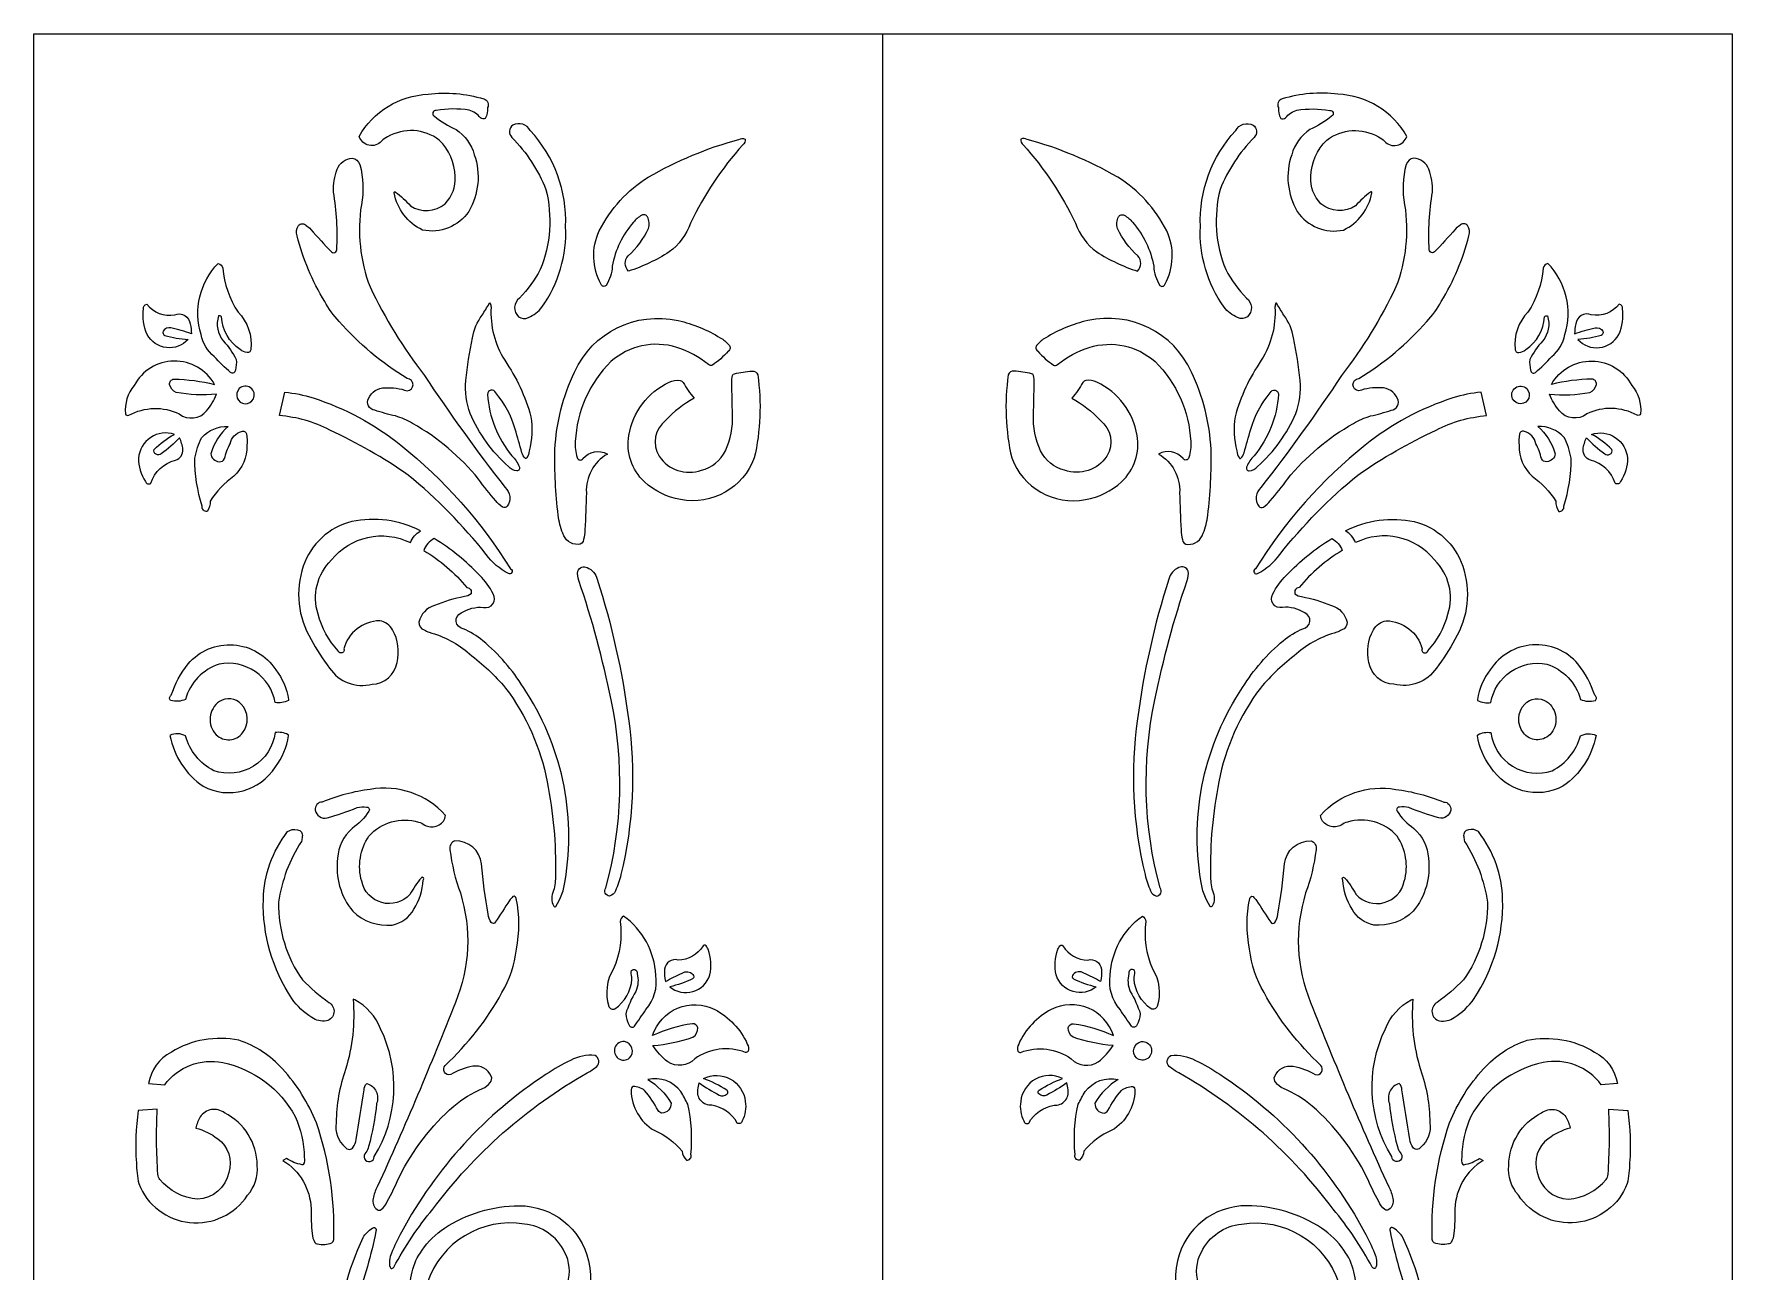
# Model space of a CAD drawing. Header units: millimetres. Extents: x 0 to 1000, y 0 to 2000.
# Drawn here: x 0 to 1000, y 1271 to 2000 of the extents above; entities that cross this region are included whole.
import ezdxf

# ---------------------------------------------------------------- set-up
doc = ezdxf.new("R2010")
doc.units = ezdxf.units.MM
doc.layers.add('Default', color=70, linetype='Continuous')

msp = doc.modelspace()

# ---------------------------------------------------------------- linework, layer by layer
at = {"layer": 'Default'}
msp.add_lwpolyline([(500, 0), (0, 0), (0, 2000), (500, 2000), (1000, 2000), (1000, 0)], close=True, dxfattribs=at)
msp.add_lwpolyline([(500, 0), (500, 2000)], dxfattribs=at)
for points in [[(212.1, 1906.9, -0.532445), (212.9, 1906.9, -0.046007), (221.7, 1898.8, 0.327427), (242.1, 1900, 0.214858), (248.1, 1916, 0.191226), (238.7, 1937.5, 0.30184), (208.2, 1939.4, 0.097292), (204.7, 1936.8, -0.569581), (191.5, 1939.6, -0.2604), (232.1, 1964.5, -0.108308), (264.9, 1961.7, -0.477922), (267.1, 1956.6, -0.13349), (265.8, 1950.3, -0.28776), (262.9, 1950.6, 0.173308), (256.3, 1955.1, 0.079305), (236.9, 1955, 0.803837), (235.8, 1951.5, 0.056647), (248.6, 1943.7, -0.183267), (259.3, 1928.9, -0.222374), (256, 1895.5, -0.306711), (228.8, 1884.5, -0.237432), (212.1, 1906.4, -0.261344)], [(787.9, 1906.9, 0.532445), (787.1, 1906.9, 0.046007), (778.3, 1898.8, -0.327427), (757.9, 1900, -0.214858), (751.9, 1916, -0.191226), (761.3, 1937.5, -0.30184), (791.8, 1939.4, -0.097292), (795.3, 1936.8, 0.569581), (808.5, 1939.6, 0.2604), (767.9, 1964.5, 0.108308), (735.1, 1961.7, 0.477922), (732.9, 1956.6, 0.13349), (734.2, 1950.3, 0.28776), (737.1, 1950.6, -0.173308), (743.7, 1955.1, -0.079305), (763.1, 1955, -0.803837), (764.2, 1951.5, -0.056647), (751.4, 1943.7, 0.183267), (740.7, 1928.9, 0.222374), (744, 1895.5, 0.306711), (771.2, 1884.5, 0.237432), (787.9, 1906.4, 0.261344)], [(281.4, 1939.1, -0.100261), (301.5, 1908.4, -0.158215), (298.2, 1861.2, -0.06802), (285.9, 1844.4, 0.468725), (285.3, 1833.5, 0.274628), (291.2, 1833, 0.139179), (299.1, 1839.1, 0.168694), (313.1, 1886.7, 0.199986), (292.3, 1943.1, 0.40922), (282, 1946.3, 0.452859), (281.4, 1939.1)], [(718.6, 1939.1, 0.100261), (698.5, 1908.4, 0.158215), (701.8, 1861.2, 0.06802), (714.1, 1844.4, -0.468725), (714.7, 1833.5, -0.274628), (708.8, 1833, -0.139179), (700.9, 1839.1, -0.168694), (686.9, 1886.7, -0.199986), (707.7, 1943.1, -0.40922), (718, 1946.3, -0.452859), (718.6, 1939.1)], [(418.8, 1938.1, -0.299505), (417.4, 1934.7, 0.070633), (386.6, 1888.6, -0.14941), (374.1, 1871.6, -0.06371), (350.1, 1860.3, -0.406672), (350, 1869.4, 0.097127), (361.9, 1885.4, 0.184618), (361.3, 1892.3, 0.424266), (357.9, 1893.2, 0.103624), (353.1, 1889.1, 0.138823), (340.6, 1863.2, -0.138675), (336.9, 1851.9, -0.554), (334, 1852.5, -0.238591), (332.9, 1884.1, -0.135852), (361.8, 1915.7, -0.064791), (415.1, 1937.9, -0.24373)], [(581.2, 1938.1, 0.299505), (582.6, 1934.7, -0.070633), (613.4, 1888.6, 0.14941), (625.9, 1871.6, 0.06371), (649.9, 1860.3, 0.406672), (650, 1869.4, -0.097127), (638.1, 1885.4, -0.184618), (638.7, 1892.3, -0.424266), (642.1, 1893.2, -0.103624), (646.9, 1889.1, -0.138823), (659.4, 1863.2, 0.138675), (663.1, 1851.9, 0.554), (666, 1852.5, 0.238591), (667.1, 1884.1, 0.135852), (638.2, 1915.7, 0.064791), (584.9, 1937.9, 0.24373)], [(176.4, 1871.1, 0.403182), (178.3, 1872.9, 0.058371), (176.4, 1906.9, -0.109836), (178.6, 1920.3, -0.298299), (187.4, 1926.8, -0.290026), (191.9, 1923.1, -0.115479), (192.8, 1899.4, 0.129545), (197.9, 1851, 0.051962), (229.9, 1798.9, 0.018009), (277.4, 1732.9, -0.383327), (278.7, 1721.8, -0.387856), (276, 1721.4, -0.08605), (271.9, 1725, -0.019467), (261.8, 1737.8, 0.095055), (223, 1770.6, 0.058328), (212.9, 1775, -0.026185), (200.7, 1778.4, -0.552665), (197.1, 1785.4, -0.303377), (206.7, 1791.6, -0.09406), (219.8, 1789.8, 0.943865), (219.8, 1797.1, -0.075865), (179.7, 1830.7, -0.065283), (171.2, 1842.4, -0.076159), (155, 1881.1, -0.216911), (155.7, 1887.1, -0.451431), (160.4, 1887.2, -0.06208), (163, 1884.9, 0.012859), (175.3, 1871.6, 0.17874)], [(823.6, 1871.1, -0.403182), (821.7, 1872.9, -0.058371), (823.6, 1906.9, 0.109836), (821.4, 1920.3, 0.298299), (812.6, 1926.8, 0.290026), (808.1, 1923.1, 0.115479), (807.2, 1899.4, -0.129545), (802.1, 1851, -0.051962), (770.1, 1798.9, -0.018009), (722.6, 1732.9, 0.383327), (721.3, 1721.8, 0.387856), (724, 1721.4, 0.08605), (728.1, 1725, 0.019467), (738.2, 1737.8, -0.095055), (777, 1770.6, -0.058328), (787.1, 1775, 0.026185), (799.3, 1778.4, 0.552665), (802.9, 1785.4, 0.303377), (793.3, 1791.6, 0.09406), (780.2, 1789.8, -0.943865), (780.2, 1797.1, 0.075865), (820.3, 1830.7, 0.065283), (828.8, 1842.4, 0.076159), (845, 1881.1, 0.216911), (844.3, 1887.1, 0.451431), (839.6, 1887.2, 0.06208), (837, 1884.9, -0.012859), (824.7, 1871.6, -0.17874)], [(119.1, 1808.3, -0.088493), (118.6, 1802, -0.598637), (115.8, 1800.6, -0.023131), (106.1, 1810, -0.168478), (98.4, 1822.9, -0.272613), (108.5, 1864.9, -0.271988), (111.2, 1862, 0.125912), (120.2, 1836.2, -0.220466), (127.8, 1814.3, -0.422248), (125.5, 1812.3, -0.142564), (121.4, 1814.1, -0.228026), (110.4, 1833.4, 0.414214), (108.7, 1833.9, 0.257304), (111.5, 1819.2, -0.072735)], [(880.9, 1808.3, 0.088493), (881.4, 1802, 0.598637), (884.2, 1800.6, 0.023131), (893.9, 1810, 0.168478), (901.6, 1822.9, 0.272613), (891.5, 1864.9, 0.271988), (888.8, 1862, -0.125912), (879.8, 1836.2, 0.220466), (872.2, 1814.3, 0.422248), (874.5, 1812.3, 0.142564), (878.6, 1814.1, 0.228026), (889.6, 1833.4, -0.414214), (891.3, 1833.9, -0.257304), (888.5, 1819.2, 0.072735)], [(66.4, 1840.9, 0.277271), (82.9, 1834.6, -0.508308), (92, 1829.2, -0.057753), (92.7, 1823.4, 0.029959), (80.7, 1826.9, 0.342409), (76.1, 1824.9, 0.43927), (77, 1822.5, 0.058348), (90.8, 1820.1, -0.521475), (66.7, 1823, -0.155519), (64.6, 1838.2, -0.413551)], [(268.6, 1841.5, -0.092358), (269.2, 1839, 0.154588), (277.2, 1807.9, -0.082597), (292.7, 1774.6, -0.100924), (291.6, 1754.4, -0.0983), (290.3, 1750.5, -0.456797), (289.2, 1750.1, -0.130954), (287.4, 1753.4, -0.002022), (283.4, 1767.2, 0.10928), (271.9, 1788.6, 0.86752), (267.1, 1787.7, 0.154609), (281.4, 1751.6, -0.107813), (285.7, 1745.2, -0.655526), (284.3, 1742.7, -0.18986), (279.4, 1745.2, -0.109661), (256.9, 1776.5, -0.117561), (254.4, 1795.9, -0.026566), (258.2, 1821, -0.112332), (263.9, 1834.4, 0.01843), (268.1, 1841.2, -0.654547)], [(731.4, 1841.5, 0.092358), (730.8, 1839, -0.154588), (722.8, 1807.9, 0.082597), (707.3, 1774.6, 0.100924), (708.4, 1754.4, 0.0983), (709.7, 1750.5, 0.456797), (710.8, 1750.1, 0.130954), (712.6, 1753.4, 0.002022), (716.6, 1767.2, -0.10928), (728.1, 1788.6, -0.86752), (732.9, 1787.7, -0.154609), (718.6, 1751.6, 0.107813), (714.3, 1745.2, 0.655526), (715.7, 1742.7, 0.18986), (720.6, 1745.2, 0.109661), (743.1, 1776.5, 0.117561), (745.6, 1795.9, 0.026566), (741.8, 1821, 0.112332), (736.1, 1834.4, -0.01843), (731.9, 1841.2, 0.654547)], [(933.6, 1840.9, -0.277271), (917.1, 1834.6, 0.508308), (908, 1829.2, 0.057753), (907.3, 1823.4, -0.029959), (919.3, 1826.9, -0.342409), (923.9, 1824.9, -0.43927), (923, 1822.5, -0.058348), (909.2, 1820.1, 0.521475), (933.3, 1823, 0.155519), (935.4, 1838.2, 0.413551)], [(337.7, 1752.6, 0.278395), (325.3, 1729.8, -0.00256), (324.5, 1707.9, -0.056764), (323.7, 1702.2, -0.398917), (320.4, 1699.3, -0.327979), (311.4, 1705.9, -0.060586), (308.7, 1716.6, -0.035368), (306.8, 1755.3, -0.097341), (318.3, 1800.9, -0.354955), (379.4, 1831.2, -0.085872), (404.2, 1821, -0.097199), (409.2, 1816.9, -0.47733), (408.8, 1813.1, -0.065297), (399.5, 1805, -0.302115), (397.3, 1805.3, 0.091574), (378.5, 1815.4, 0.262035), (339.8, 1807.1, 0.187858), (318.8, 1760, 0.096699), (319.9, 1750.6, 0.7102), (323.3, 1750, -0.350097)], [(662.3, 1752.6, -0.278395), (674.7, 1729.8, 0.00256), (675.5, 1707.9, 0.056764), (676.3, 1702.2, 0.398917), (679.6, 1699.3, 0.327979), (688.6, 1705.9, 0.060586), (691.3, 1716.6, 0.035368), (693.2, 1755.3, 0.097341), (681.7, 1800.9, 0.354955), (620.6, 1831.2, 0.085872), (595.8, 1821, 0.097199), (590.8, 1816.9, 0.47733), (591.2, 1813.1, 0.065297), (600.5, 1805, 0.302115), (602.7, 1805.3, -0.091574), (621.5, 1815.4, -0.262035), (660.2, 1807.1, -0.187858), (681.2, 1760, -0.096699), (680.1, 1750.6, -0.7102), (676.7, 1750, 0.350097)], [(83.8, 1788.9, -0.249508), (79.9, 1793.6, -0.422644), (82.4, 1796.7, -0.057159), (106.4, 1793.6, 0.593464), (59, 1793, 0.200385), (53.9, 1776.3, 0.454502), (55.9, 1775.4, -0.245902), (85.6, 1776.2, 0.401274), (101.7, 1778, 0.075632), (107.5, 1787.8, -0.070014)], [(412.5, 1799.9, -0.034148), (422.8, 1801.5, -0.336352), (426.2, 1799.2, -0.092733), (424.2, 1750.3, -0.365852), (380.8, 1725.8, -0.14538), (359.5, 1736.3, -0.254052), (350.4, 1763.6, -0.246844), (374, 1794.9, -0.165087), (380.6, 1795.9, -0.214148), (382.3, 1794.7, 0.042991), (388.7, 1785.5, 0.076791), (372.1, 1772.5, 0.384375), (368.2, 1751.3, 0.344315), (393.1, 1743.1, 0.226219), (407.2, 1754.5, 0.115344), (411.4, 1775.8, -0.006605), (411, 1794.6, -0.079818), (411.4, 1798.9, -0.253048)], [(587.5, 1799.9, 0.034148), (577.2, 1801.5, 0.336352), (573.8, 1799.2, 0.092733), (575.8, 1750.3, 0.365852), (619.2, 1725.8, 0.14538), (640.5, 1736.3, 0.254052), (649.6, 1763.6, 0.246844), (626, 1794.9, 0.165087), (619.4, 1795.9, 0.214148), (617.7, 1794.7, -0.042991), (611.3, 1785.5, -0.076791), (627.9, 1772.5, -0.384375), (631.8, 1751.3, -0.344315), (606.9, 1743.1, -0.226219), (592.8, 1754.5, -0.115344), (588.6, 1775.8, 0.006605), (589, 1794.6, 0.079818), (588.6, 1798.9, 0.253048)], [(916.2, 1788.9, 0.249508), (920.1, 1793.6, 0.422644), (917.6, 1796.7, 0.057159), (893.6, 1793.6, -0.593464), (941, 1793, -0.200385), (946.1, 1776.3, -0.454502), (944.1, 1775.4, 0.245902), (914.4, 1776.2, -0.401274), (898.3, 1778, -0.075632), (892.5, 1787.8, 0.070014)], [(120.9, 1791.1, 1.172481), (129.2, 1785.1, 0.852893)], [(879.1, 1791.1, -1.172481), (870.8, 1785.1, -0.852893)], [(281.3, 1682.6, -0.432814), (279.5, 1682.3, -0.129095), (266.3, 1693.5, 0.05391), (220.4, 1740.2, 0.04341), (174.2, 1766.7, 0.101424), (144.5, 1775.2), (147.7, 1789, -0.05986), (164.4, 1785.6, -0.093499), (216, 1757.8, -0.086757), (280.6, 1685, -0.486533)], [(718.7, 1682.6, 0.432814), (720.5, 1682.3, 0.129095), (733.7, 1693.5, -0.05391), (779.6, 1740.2, -0.04341), (825.8, 1766.7, -0.101424), (855.5, 1775.2), (852.3, 1789, 0.05986), (835.6, 1785.6, 0.093499), (784, 1757.8, 0.086757), (719.4, 1685, 0.486533)], [(75, 1752.8, -0.744175), (70.7, 1755.3, -0.060846), (82.7, 1764.2, 0.488669), (61.6, 1750.2, 0.164502), (65.7, 1736.5, 0.566987), (68.8, 1735.4, -0.267212), (83.4, 1748.9, 0.335401), (87.7, 1755.3, 0.081767), (85.7, 1762.2, -0.060125)], [(115.5, 1758.7, -0.278702), (122.3, 1765.9, -0.501413), (125.1, 1764.5, -0.061912), (125.4, 1757.6, -0.216509), (117.7, 1739.6, 0.09291), (103.8, 1724.9, -0.155486), (102, 1718.7, -0.466141), (99, 1721.8, -0.072786), (94.7, 1750.2, -0.063824), (98.8, 1762.4, -0.212563), (114.4, 1768.9, 0.13729), (104.1, 1752.8, 0.372265), (109.1, 1748.1, 0.345367), (112.2, 1749.9, -0.052348)], [(884.5, 1758.7, 0.278702), (877.7, 1765.9, 0.501413), (874.9, 1764.5, 0.061912), (874.6, 1757.6, 0.216509), (882.3, 1739.6, -0.09291), (896.2, 1724.9, 0.155486), (898, 1718.7, 0.466141), (901, 1721.8, 0.072786), (905.3, 1750.2, 0.063824), (901.2, 1762.4, 0.212563), (885.6, 1768.9, -0.13729), (895.9, 1752.8, -0.372265), (890.9, 1748.1, -0.345367), (887.8, 1749.9, 0.052348)], [(925, 1752.8, 0.744175), (929.3, 1755.3, 0.060846), (917.3, 1764.2, -0.488669), (938.4, 1750.2, -0.164502), (934.3, 1736.5, -0.566987), (931.2, 1735.4, 0.267212), (916.6, 1748.9, -0.335401), (912.3, 1755.3, -0.081767), (914.3, 1762.2, 0.060125)], [(221.7, 1700.4, -0.174522), (227.6, 1707.3, 0.173948), (187.1, 1712.8, 0.256695), (158.6, 1686.5, 0.219888), (163.2, 1643.4, 0.035337), (174.1, 1626.5, 0.316687), (199.1, 1617, 0.352384), (213.8, 1629.8, 0.192876), (211.2, 1649, 0.230809), (203.6, 1654.4, 0.335802), (182.5, 1637.8, -1.014961), (179.2, 1636.6, -0.117663), (167.3, 1658.3, -0.283988), (175.2, 1690.2, -0.353206)], [(778.3, 1700.4, 0.174522), (772.4, 1707.3, -0.173948), (812.9, 1712.8, -0.256695), (841.4, 1686.5, -0.219888), (836.8, 1643.4, -0.035337), (825.9, 1626.5, -0.316687), (800.9, 1617, -0.352384), (786.2, 1629.8, -0.192876), (788.8, 1649, -0.230809), (796.4, 1654.4, -0.335802), (817.5, 1637.8, 1.014961), (820.8, 1636.6, 0.117663), (832.7, 1658.3, 0.283988), (824.8, 1690.2, 0.353206)], [(235.7, 1702.8, 0.180594), (229.5, 1695.8, -0.084753), (255, 1674, -0.491995), (257.4, 1670.3, -0.154083), (253.5, 1668.6, 0.054585), (235.9, 1663.4, 0.272373), (226.7, 1653.6, 0.323458), (229.8, 1649, 0.033664), (232.7, 1647.6, -0.116256), (256.5, 1634.9, -0.053636), (277.7, 1614.8, -0.115457), (302.2, 1559.5, -0.05546), (307.1, 1504.6, -0.075402), (306, 1495.5, 0.239938), (306.1, 1486.3, 0.437257), (307.3, 1486.1, 0.11489), (312.8, 1501.3, 0.191727), (288.2, 1615.1, 0.083258), (264.3, 1642.6, 0.071013), (252.7, 1649.7, -0.758623), (251.6, 1659, -0.168955), (264.8, 1662.3, 0.664555), (270.5, 1670.2, 0.079807), (262.5, 1681.1, 0.066719)], [(764.3, 1702.8, -0.180594), (770.5, 1695.8, 0.084753), (745, 1674, 0.491995), (742.6, 1670.3, 0.154083), (746.5, 1668.6, -0.054585), (764.1, 1663.4, -0.272373), (773.3, 1653.6, -0.323458), (770.2, 1649, -0.033664), (767.3, 1647.6, 0.116256), (743.5, 1634.9, 0.053636), (722.3, 1614.8, 0.115457), (697.8, 1559.5, 0.05546), (692.9, 1504.6, 0.075402), (694, 1495.5, -0.239938), (693.9, 1486.3, -0.437257), (692.7, 1486.1, -0.11489), (687.2, 1501.3, -0.191727), (711.8, 1615.1, -0.083258), (735.7, 1642.6, -0.071013), (747.3, 1649.7, 0.758623), (748.4, 1659, 0.168955), (735.2, 1662.3, -0.664555), (729.5, 1670.2, -0.079807), (737.5, 1681.1, -0.066719)], [(320.2, 1683.7, -0.428576), (325.8, 1685.7, -0.236596), (331.7, 1678.9, -0.0449), (350.1, 1596.6, -0.094644), (345.7, 1504.9, -0.044895), (342.4, 1495.3, -0.244673), (339, 1492.3, -0.611389), (336.8, 1497.1, 0.119015), (339.9, 1607.9, 0.030915), (320.9, 1678.2, -0.114291)], [(679.8, 1683.7, 0.428576), (674.2, 1685.7, 0.236596), (668.3, 1678.9, 0.0449), (649.9, 1596.6, 0.094644), (654.3, 1504.9, 0.044895), (657.6, 1495.3, 0.244673), (661, 1492.3, 0.611389), (663.2, 1497.1, -0.119015), (660.1, 1607.9, -0.030915), (679.1, 1678.2, 0.114291)], [(149.8, 1607.5, -0.147123), (142, 1606.2, 0.423941), (109.1, 1628.8, 0.254887), (89.3, 1608.1, -0.169671), (80.5, 1607.4, -0.486149), (80.8, 1610.5, -0.086188), (90.8, 1629.1, -0.499625), (142.4, 1625.5, -0.126658), (149.9, 1608.1, -0.115857)], [(850.2, 1607.5, 0.147123), (858, 1606.2, -0.423941), (890.9, 1628.8, -0.254887), (910.7, 1608.1, 0.169671), (919.5, 1607.4, 0.486149), (919.2, 1610.5, 0.086188), (909.2, 1629.1, 0.499625), (857.6, 1625.5, 0.126658), (850.1, 1608.1, 0.115857)], [(109.2, 1606.9, 0.460674), (107.3, 1587.3, 0.454199), (122.9, 1588.4, 0.369373), (122.1, 1605.3, 0.361584)], [(890.8, 1606.9, -0.460674), (892.7, 1587.3, -0.454199), (877.1, 1588.4, -0.369373), (877.9, 1605.3, -0.361584)], [(149.7, 1587.3, 0.174151), (142, 1588.5, -0.473635), (105.9, 1566.1, -0.210401), (89.3, 1586.6, 0.240422), (80.1, 1586.9, 0.195235), (99.6, 1556.9, 0.390435), (142.2, 1568.3, 0.125287), (149.9, 1586.7, 0.063625)], [(850.3, 1587.3, -0.174151), (858, 1588.5, 0.473635), (894.1, 1566.1, 0.210401), (910.7, 1586.6, -0.240422), (919.9, 1586.9, -0.195235), (900.4, 1556.9, -0.390435), (857.8, 1568.3, -0.125287), (850.1, 1586.7, -0.063625)], [(229, 1503.2, 0.455413), (228, 1502.9, 0.047711), (221.4, 1493.2, -0.610207), (193, 1501, -0.22093), (197.3, 1527.6, -0.293333), (226.4, 1535.8, -0.103974), (230.1, 1534.1, 0.44305), (242, 1538, 0.085669), (242.3, 1539.8, 0.261213), (198, 1555.1, 0.065825), (169.8, 1547.6, 0.482927), (165.7, 1542.9, 0.433648), (172.6, 1538.3, 0.030491), (190.3, 1544.4, -0.066645), (195.8, 1544.7, -0.622327), (197.3, 1542.3, -0.096915), (187.3, 1532.1, 0.19182), (178.8, 1514.6, 0.206922), (187.7, 1483.4, 0.222093), (211, 1475.2, 0.223826), (223.8, 1484.5, 0.124533), (229.2, 1501.7, 0.604097)], [(771, 1503.2, -0.455413), (772, 1502.9, -0.047711), (778.6, 1493.2, 0.610207), (807, 1501, 0.22093), (802.7, 1527.6, 0.293333), (773.6, 1535.8, 0.103974), (769.9, 1534.1, -0.44305), (758, 1538, -0.085669), (757.7, 1539.8, -0.261213), (802, 1555.1, -0.065825), (830.2, 1547.6, -0.482927), (834.3, 1542.9, -0.433648), (827.4, 1538.3, -0.030491), (809.7, 1544.4, 0.066645), (804.2, 1544.7, 0.622327), (802.7, 1542.3, 0.096915), (812.7, 1532.1, -0.19182), (821.2, 1514.6, -0.206922), (812.3, 1483.4, -0.222093), (789, 1475.2, -0.223826), (776.2, 1484.5, -0.124533), (770.8, 1501.7, -0.604097)], [(157.5, 1524.4, 0.111126), (144.1, 1488.6, 0.159229), (158.1, 1442.9, 0.039418), (173.7, 1429.6, -0.678648), (172.2, 1418.7, -0.173914), (163.6, 1420.7, -0.09871), (151.9, 1431.9, -0.154763), (135.1, 1490.2, -0.160537), (149.3, 1530.2, -0.219862), (155.2, 1531.3, -0.436272), (158, 1527.3, -0.041992), (157.5, 1524.4)], [(842.5, 1524.4, -0.111126), (855.9, 1488.6, -0.159229), (841.9, 1442.9, -0.039418), (826.3, 1429.6, 0.678648), (827.8, 1418.7, 0.173914), (836.4, 1420.7, 0.09871), (848.1, 1431.9, 0.154763), (864.9, 1490.2, 0.160537), (850.7, 1530.2, 0.219862), (844.8, 1531.3, 0.436272), (842, 1527.3, 0.041992), (842.5, 1524.4)], [(283.4, 1491.9, 0.407935), (282.1, 1492, 0.091674), (280.1, 1489.6, 0.007558), (271.7, 1476.8, -0.488081), (269.3, 1476.6, -0.1156), (267.5, 1481.6, -0.023767), (263.6, 1511.2, 0.389685), (247.9, 1524.8, 0.381186), (245, 1519.5, 0.057161), (251.1, 1494.1, -0.176122), (248.2, 1429.6, -0.013009), (202.2, 1321, 0.085785), (199.8, 1314.1, 0.290516), (202.1, 1307.6, 0.322382), (204.5, 1307.6, 0.102805), (208.1, 1312.3, 0.02), (215.2, 1327, -0.095538), (247.2, 1368.6, -0.067667), (264.2, 1378.9, 0.093802), (268.7, 1382.4, 0.283966), (269.3, 1386.1, 0.350473), (258.5, 1392, 0.101819), (245.4, 1387.1, -0.736071), (242.1, 1392.5, 0.078904), (275.6, 1435.4, 0.105793), (284.1, 1460.9, 0.101063), (284, 1490.9, 0.232641)], [(716.6, 1491.9, -0.407935), (717.9, 1492, -0.091674), (719.9, 1489.6, -0.007558), (728.3, 1476.8, 0.488081), (730.7, 1476.6, 0.1156), (732.5, 1481.6, 0.023767), (736.4, 1511.2, -0.389685), (752.1, 1524.8, -0.381186), (755, 1519.5, -0.057161), (748.9, 1494.1, 0.176122), (751.8, 1429.6, 0.013009), (797.8, 1321, -0.085785), (800.2, 1314.1, -0.290516), (797.9, 1307.6, -0.322382), (795.5, 1307.6, -0.102805), (791.9, 1312.3, -0.02), (784.8, 1327, 0.095538), (752.8, 1368.6, 0.067667), (735.8, 1378.9, -0.093802), (731.3, 1382.4, -0.283966), (730.7, 1386.1, -0.350473), (741.5, 1392, -0.101819), (754.6, 1387.1, 0.736071), (757.9, 1392.5, -0.078904), (724.4, 1435.4, -0.105793), (715.9, 1460.9, -0.101063), (716, 1490.9, -0.232641)], [(360.3, 1425.4, 0.22499), (366.2, 1445.7, 0.228099), (347.2, 1480.5, 0.296677), (345.2, 1477.2, -0.1385), (341.3, 1449.5, 0.223004), (338.6, 1427.3, 0.481848), (342.1, 1425.9, 0.235935), (352.1, 1443.4, 0.042108), (351.6, 1447.7, -0.973924), (355.2, 1446.7, -0.169257), (354.4, 1436, 0.066787), (348.5, 1422.9, 0.101475), (350.5, 1416.3, 0.557878), (353.6, 1415.6, 0.012983), (360.3, 1425.4)], [(639.7, 1425.4, -0.22499), (633.8, 1445.7, -0.228099), (652.8, 1480.5, -0.296677), (654.8, 1477.2, 0.1385), (658.7, 1449.5, -0.223004), (661.4, 1427.3, -0.481848), (657.9, 1425.9, -0.235935), (647.9, 1443.4, -0.042108), (648.4, 1447.7, 0.973924), (644.8, 1446.7, 0.169257), (645.6, 1436, -0.066787), (651.5, 1422.9, -0.101475), (649.5, 1416.3, -0.557878), (646.4, 1415.6, -0.012983), (639.7, 1425.4)], [(381.7, 1446.8, -0.405684), (388.1, 1446, -0.419494), (387.9, 1443.6, -0.063786), (374.4, 1438.9, 0.534442), (398, 1445.8, 0.149817), (397, 1460.9, 0.154463), (395.2, 1463.4, 0.391485), (394, 1462.9, -0.259685), (379.3, 1454.6, 0.470083), (371.4, 1449.2, 0.076347), (371.9, 1441.9, -0.046038)], [(618.3, 1446.8, 0.405684), (611.9, 1446, 0.419494), (612.1, 1443.6, 0.063786), (625.6, 1438.9, -0.534442), (602, 1445.8, -0.149817), (603, 1460.9, -0.154463), (604.8, 1463.4, -0.391485), (606, 1462.9, 0.259685), (620.7, 1454.6, -0.470083), (628.6, 1449.2, -0.076347), (628.1, 1441.9, 0.046038)], [(196, 1381.8, -0.106954), (196.1, 1381.8, -0.436193), (201.8, 1370.1, -0.042138), (197.1, 1344.7, -0.082725), (195.5, 1341.2, 1.57974), (200.4, 1338.8, 0.255941), (204.1, 1414.1, 0.179784), (188.9, 1431.1, 0.03105), (187.9, 1431.5, -0.097019), (183.5, 1390.1, 0.085415), (178, 1358.8, 0.261761), (183.3, 1344.3, 0.540595), (188, 1344.4, 0.094841), (189.8, 1348.9, -0.007671), (194.5, 1378.2, -0.233845)], [(804, 1381.8, 0.106954), (803.9, 1381.8, 0.436193), (798.2, 1370.1, 0.042138), (802.9, 1344.7, 0.082725), (804.5, 1341.2, -1.57974), (799.6, 1338.8, -0.255941), (795.9, 1414.1, -0.179784), (811.1, 1431.1, -0.03105), (812.1, 1431.5, 0.097019), (816.5, 1390.1, -0.085415), (822, 1358.8, -0.261761), (816.7, 1344.3, -0.540595), (812, 1344.4, -0.094841), (810.2, 1348.9, 0.007671), (805.5, 1378.2, 0.233845)], [(420.5, 1400.9, -0.36272), (419, 1400.2, 0.24913), (389.1, 1396.4, -0.366505), (373.2, 1394.7, -0.086871), (364.5, 1404.2, 0.060972), (388.1, 1409.2, 0.272091), (390.9, 1414.6, 0.373268), (387.8, 1417.1, 0.0772), (364.3, 1410.1, -0.462977), (400.9, 1425.5, -0.167457), (420.1, 1405.1, -0.198108)], [(579.5, 1400.9, 0.36272), (581, 1400.2, -0.24913), (610.9, 1396.4, 0.366505), (626.8, 1394.7, 0.086871), (635.5, 1404.2, -0.060972), (611.9, 1409.2, -0.272091), (609.1, 1414.6, -0.373268), (612.2, 1417.1, -0.0772), (635.7, 1410.1, 0.462977), (599.1, 1425.5, 0.167457), (579.9, 1405.1, 0.198108)], [(158.6, 1334.2, -0.340511), (157.9, 1334, -0.098205), (148.7, 1337.8), (146.6, 1336.6, -0.249712), (163.2, 1308.1, 0.033364), (163.8, 1293.5, 0.127063), (165.4, 1288.3, 0.255566), (167, 1287.4, 0.151748), (175.4, 1288, 0.233416), (176.5, 1290, 0.091037), (166.4, 1358.7, 0.088978), (146.3, 1390.5, 0.130979), (120.7, 1407.3, 0.190232), (80.9, 1400.4, 0.233786), (67.5, 1381.8), (77, 1381.1, -0.294823), (111.2, 1394.2, -0.219119), (153.8, 1362.5, -0.09675), (159.2, 1338.4, -0.20391)], [(350.8, 1396.9, 0.594927), (347.8, 1406.6, 1.490179)], [(649.2, 1396.9, -0.594927), (652.2, 1406.6, -1.490179)], [(841.4, 1334.2, 0.340511), (842.1, 1334, 0.098205), (851.3, 1337.8), (853.4, 1336.6, 0.249712), (836.8, 1308.1, -0.033364), (836.2, 1293.5, -0.127063), (834.6, 1288.3, -0.255566), (833, 1287.4, -0.151748), (824.6, 1288, -0.233416), (823.5, 1290, -0.091037), (833.6, 1358.7, -0.088978), (853.7, 1390.5, -0.130979), (879.3, 1407.3, -0.190232), (919.1, 1400.4, -0.233786), (932.5, 1381.8), (923, 1381.1, 0.294823), (888.8, 1394.2, 0.219119), (846.2, 1362.5, 0.09675), (840.8, 1338.4, 0.20391)], [(210.3, 1273, 0.271595), (211.9, 1273.7, -0.051514), (234.9, 1307.9, -0.103152), (325.8, 1388.2, 0.06427), (331.4, 1391.9, 0.500353), (330.5, 1398.4, 0.150334), (316, 1395.5, 0.039315), (301.6, 1387.3, 0.12563), (216.5, 1294.4, 0.035769), (210.5, 1281.9, 0.18022), (209.7, 1273.7, 0.209117)], [(789.7, 1273, -0.271595), (788.1, 1273.7, 0.051514), (765.1, 1307.9, 0.103152), (674.2, 1388.2, -0.06427), (668.6, 1391.9, -0.500353), (669.5, 1398.4, -0.150334), (684, 1395.5, -0.039315), (698.4, 1387.3, -0.12563), (783.5, 1294.4, -0.035769), (789.5, 1281.9, -0.18022), (790.3, 1273.7, -0.209117)], [(352.9, 1380.1, 0.343377), (351.7, 1377.7, 0.258901), (365.2, 1354.3, -0.119208), (381.7, 1342, 0.162673), (384.3, 1336.7, 0.566257), (386.8, 1340, 0.08505), (385, 1369.7, 0.012477), (381, 1377.1, 0.294705), (361.6, 1384.3, -0.117424), (375.2, 1370.3, -0.418371), (369.8, 1364.4, -0.203696), (367.5, 1366, 0.053165), (359.6, 1377.8, 0.172526)], [(417, 1359.8, -0.600406), (414.2, 1358.6, 0.225637), (399.2, 1369.1, -0.492015), (391, 1378.2, -0.042639), (391.7, 1382.3, 0.035557), (403.5, 1375.1, 0.310893), (408.2, 1375.7, 0.442686), (408.1, 1378, 0.050032), (394.3, 1384.8, -0.52191), (418.9, 1371.3, -0.164018)], [(583, 1359.8, 0.600406), (585.8, 1358.6, -0.225637), (600.8, 1369.1, 0.492015), (609, 1378.2, 0.042639), (608.3, 1382.3, -0.035557), (596.5, 1375.1, -0.310893), (591.8, 1375.7, -0.442686), (591.9, 1378, -0.050032), (605.7, 1384.8, 0.52191), (581.1, 1371.3, 0.164018)], [(647.1, 1380.1, -0.343377), (648.3, 1377.7, -0.258901), (634.8, 1354.3, 0.119208), (618.3, 1342, -0.162673), (615.7, 1336.7, -0.566257), (613.2, 1340, -0.08505), (615, 1369.7, -0.012477), (619, 1377.1, -0.294705), (638.4, 1384.3, 0.117424), (624.8, 1370.3, 0.418371), (630.2, 1364.4, 0.203696), (632.5, 1366, -0.053165), (640.4, 1377.8, -0.172526)], [(60.3, 1335.2, 0.043846), (61.7, 1322.9, 0.608438), (125.8, 1316.1, 0.205182), (131.5, 1333.6, 0.282029), (112.2, 1364.6, 0.434263), (97.9, 1362.2, 0.091313), (95.4, 1355.6, -0.101224), (108.2, 1349.3, -0.324635), (114.7, 1329.5, -0.349922), (96.3, 1313.7, -0.199919), (74.2, 1325.3, -0.137132), (73, 1328.4, -0.030004), (72.6, 1366.7), (61.4, 1365.9, 0.055201)], [(939.7, 1335.2, -0.043846), (938.3, 1322.9, -0.608438), (874.2, 1316.1, -0.205182), (868.5, 1333.6, -0.282029), (887.8, 1364.6, -0.434263), (902.1, 1362.2, -0.091313), (904.6, 1355.6, 0.101224), (891.8, 1349.3, 0.324635), (885.3, 1329.5, 0.349922), (903.7, 1313.7, 0.199919), (925.8, 1325.3, 0.137132), (927, 1328.4, 0.030004), (927.4, 1366.7), (938.6, 1365.9, -0.055201)], [(244.4, 1249.2, 0.62938), (243.1, 1253.8, 0.083828), (222.1, 1256.8, -0.200182), (228.6, 1283.7, -0.096608), (241.7, 1296.7, -0.143665), (285.7, 1309.9, -0.348936), (326.6, 1277.5, -0.402709), (296.5, 1226.5, -0.265324), (283, 1230.3, -0.388059), (283.4, 1260.9, -0.356788), (304.8, 1261.5, -0.196354), (309.2, 1249.9, 0.19343), (310.2, 1251.5, 0.036622), (314.3, 1264.3, 0.199166), (312.5, 1282.6, 0.259444), (288.8, 1299.1, 0.369054), (231.6, 1264.3, -0.05553), (258.7, 1254.2, -0.626926), (257.3, 1249.8, 0.024968), (252.6, 1246, 0.117655)], [(755.6, 1249.2, -0.62938), (756.9, 1253.8, -0.083828), (777.9, 1256.8, 0.200182), (771.4, 1283.7, 0.096608), (758.3, 1296.7, 0.143665), (714.3, 1309.9, 0.348936), (673.4, 1277.5, 0.402709), (703.5, 1226.5, 0.265324), (717, 1230.3, 0.388059), (716.6, 1260.9, 0.356788), (695.2, 1261.5, 0.196354), (690.8, 1249.9, -0.19343), (689.8, 1251.5, -0.036622), (685.7, 1264.3, -0.199166), (687.5, 1282.6, -0.259444), (711.2, 1299.1, -0.369054), (768.4, 1264.3, 0.05553), (741.3, 1254.2, 0.626926), (742.7, 1249.8, -0.024968), (747.4, 1246, -0.117655)], [(193.8, 1291.1, -0.119225), (199.3, 1296.6, -0.916445), (201.4, 1295, -0.036047), (189.9, 1253.6, 0.003061), (187.6, 1243.3, 0.6442), (189.4, 1238.9, 0.201069), (195.6, 1240.9, -0.34702), (227.7, 1248.9, -0.08317), (215.7, 1230.9, 0.096571), (194.9, 1197.4, 0.131241), (190.8, 1166.9, 0.026661), (200, 1120.9, -0.013887), (206.3, 1093.3, -0.059915), (206.8, 1087.7, -0.038971), (203.7, 1092.9, -0.057592), (184.5, 1145.4, -0.056898), (178.2, 1232.1, -0.08842)], [(806.2, 1291.1, 0.119225), (800.7, 1296.6, 0.916445), (798.6, 1295, 0.036047), (810.1, 1253.6, -0.003061), (812.4, 1243.3, -0.6442), (810.6, 1238.9, -0.201069), (804.4, 1240.9, 0.34702), (772.3, 1248.9, 0.08317), (784.3, 1230.9, -0.096571), (805.1, 1197.4, -0.131241), (809.2, 1166.9, -0.026661), (800, 1120.9, 0.013887), (793.7, 1093.3, 0.059915), (793.2, 1087.7, 0.038971), (796.3, 1092.9, 0.057592), (815.5, 1145.4, 0.056898), (821.8, 1232.1, 0.08842)]]:
    msp.add_lwpolyline(points, format="xyb", close=True, dxfattribs=at)

doc.saveas('drawing.dxf')
